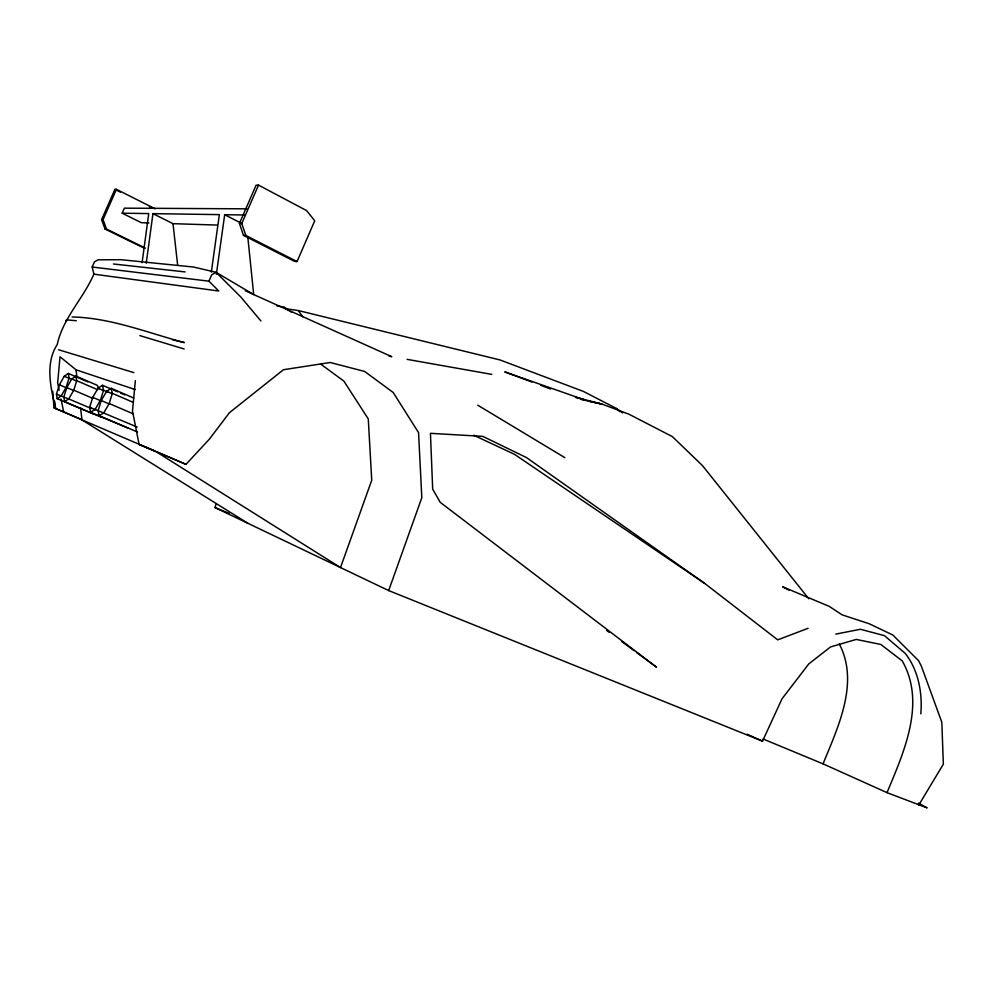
<?xml version="1.0" encoding="UTF-8"?>
<svg xmlns="http://www.w3.org/2000/svg" width="993" height="993" viewBox="0 0 993 993"><rect width="100%" height="100%" fill="white"/><g stroke="black" fill="none" stroke-linecap="round" stroke-linejoin="round"><path stroke-width="1.49" d="M135.371 380.642L132.491 410.941L139.094 444.442L185.976 464.364L209.337 439.204L229.47 412.666L283.452 369.719L330.16 362.495L364.692 371.469L393.191 392.483L418.549 432.625L421.814 497.692L388.673 590.574L762.525 741.175L782.012 698.799L808.811 663.895L830.533 646.94L856.264 639.43L880.865 644.469L902.227 660.891C926.27 703.056 903.841 752.173 887.01 792.65L927.127 807.892L918.525 803.052M142.086 262.661L148.751 213.582L122.176 213.185L124.398 208.158L246.922 208.828M146.219 263.257L152.959 213.644L219.354 214.625L211.323 272.156M216.362 274.242L224.691 214.711L244.427 214.997M99.176 415.782L103.756 412.877L109.218 403.543L112.308 393.327L111.216 388.288L106.623 391.304L101.224 400.539L98.146 410.643L99.176 415.782L137.555 432.005M102.49 385.272L103.52 390.212L100.467 400.241L95.105 409.426L90.636 412.306L89.68 407.267L92.734 397.337L98.022 388.251L102.49 385.272L110.831 388.884M64.619 401.706L68.728 398.925L73.767 390.199L76.734 380.691L75.89 376.062L71.769 378.941L66.804 387.58L63.837 396.989L64.619 401.706L100.901 417.035M68.281 373.43L69.076 377.985L66.134 387.332L61.194 395.922L57.184 398.677L56.452 394.047L59.381 384.787L64.26 376.273L68.281 373.43L87.93 381.92M389.082 356.189L391.776 356.698L253.699 294.573L216.015 272.293L193.486 267.03L120.947 259.694L98.071 259.818L94.447 261.891L92.188 267.018L93.876 274.167C83.251 298.732 63.006 317.884 57.234 344.521C44.859 363.562 50.717 388.015 55.633 408.582L154.275 450.76L139.094 444.442M388.673 590.574L214.873 507.522L216.288 503.588M887.01 792.65L823.06 763.865C837.993 727.112 859.628 682.563 839.234 643.886M297.056 261.569L314.731 220.769L306.601 210.59L258.515 185.108L256.107 185.182L239.425 223.462L243.484 235.378L294.549 261.37L297.056 261.569L245.842 235.478L243.484 235.378M93.876 274.167L218.783 291.011L208.927 281.168L211.683 274.862L216.015 272.293L240.691 296.87L260.911 320.975M245.842 235.478L241.771 223.524L258.515 185.108M144.866 248.449L105.059 229.06L101.584 219.627L114.915 189.378L116.429 189.328L155.107 208.778M145.052 247.902L106.536 229.122L103.061 219.676L116.429 189.328M808.103 628.296L777.718 639.852L704.745 583.437L526.464 457.562L482.821 436.374L430.441 433.32L432.687 489.115L440.234 502.346L656.534 667.197L636.612 652.513M65.6 320.665L67.636 319.945L76.324 320.739M835.783 634.117L860.422 629.264L884.465 635.669L905.268 653.419A92.746 69.001 -69 0 1 920.809 713.843M72.055 316.978C110.583 317.76 147.398 332.692 184.35 342.597L172.484 339.767M101.584 219.627L103.061 219.676M239.425 223.462L241.771 223.524M148.938 222.928L141.354 222.693L122.176 213.185M152.959 213.644L173.005 223.673L217.219 225.063M105.059 229.06L106.536 229.122M113.475 263.989L185.145 271.921M92.188 267.018L208.927 281.168M276.985 305.981L284.072 307.011L291.52 312.261M285.351 308.637L298.31 310.548L499.963 359.938L583.45 391.441L616.43 408.458L622.599 412.902M407.142 359.367L491.746 374.373M588.986 401.321L601.957 404.077L628.979 414.218L672.385 436.622L702.485 465.63L808.786 598.754M580.955 399.422L601.957 404.077L575.493 397.274L584.505 399.869L504.767 371.879L531.987 382.044M139.864 335.609L184.177 348.99M58.612 349.772L133.832 372.598M59.183 390.237L57.668 382.963L60.014 356.748L76.039 369.83L135.247 389.579M540.577 385.259L550.606 389.008M214.873 507.522L229.16 513.356M762.996 738.966L823.06 763.865M52.753 391.267L53.97 407.788L81.078 419.344L248.039 523.373M90.636 412.306L128.507 428.318M57.184 398.677L92.994 413.808M95.105 409.426L137.195 427.064M89.68 407.267L95.353 409.675M68.728 398.925L91.542 408.607M56.452 394.047L69.498 399.385M59.381 384.787L66.457 387.804M109.218 403.543L132.913 413.696M101.224 400.539L109.491 404.077M92.734 397.337L101.274 400.986M73.767 390.199L93.069 398.454M66.804 387.58L73.619 390.497M185.976 464.364L155.429 451.256L340.512 567.562L371.73 480.24L368.279 418.947L343.863 381.089L320.578 364.009M76.734 380.691L97.562 389.678M71.769 378.941L77.28 381.312M69.076 377.985L71.819 379.165M64.26 376.273L69.709 378.618M75.89 376.062L97.202 385.284L99.089 388.648M112.308 393.327L133.136 402.326M106.623 391.304L112.122 393.687M103.52 390.212L107.629 391.987M98.022 388.251L103.446 390.597M111.216 388.288L133.77 398.069M113.624 390.088L117.795 391.9M120.575 393.104L124.746 394.916M747.27 734.249L762.525 741.175M245.296 290.738L253.699 294.573L247.766 236.657M473.686 435.195L514.61 454.397L704.745 583.437M114.915 189.378L120.426 192.145M149.384 206.693L152.14 208.071M224.691 214.711L241.175 223.164M789.001 590.127L782.695 586.801L829.279 606.388L842.076 614.828L869.359 623.815L892.868 635.024L918.575 660.668L921.43 666.328L941.823 722.283L943.35 764.151L918.798 805.025A203.267 4.034 23 0 0 918.376 803.846M477.757 405.194L564.88 457.674M53.97 407.788L55.633 408.582L54.677 401.259M606.735 630.505L609.23 632.342M621.68 641.515L634.13 650.688M616.43 408.458L619.744 411.611M298.31 310.548L302.766 316.779M60.995 398.963L63.713 412.058M76.039 369.83L76.945 377.39M80.532 407.626L81.96 419.716M173.005 223.673L177.623 264.895"/></g></svg>
